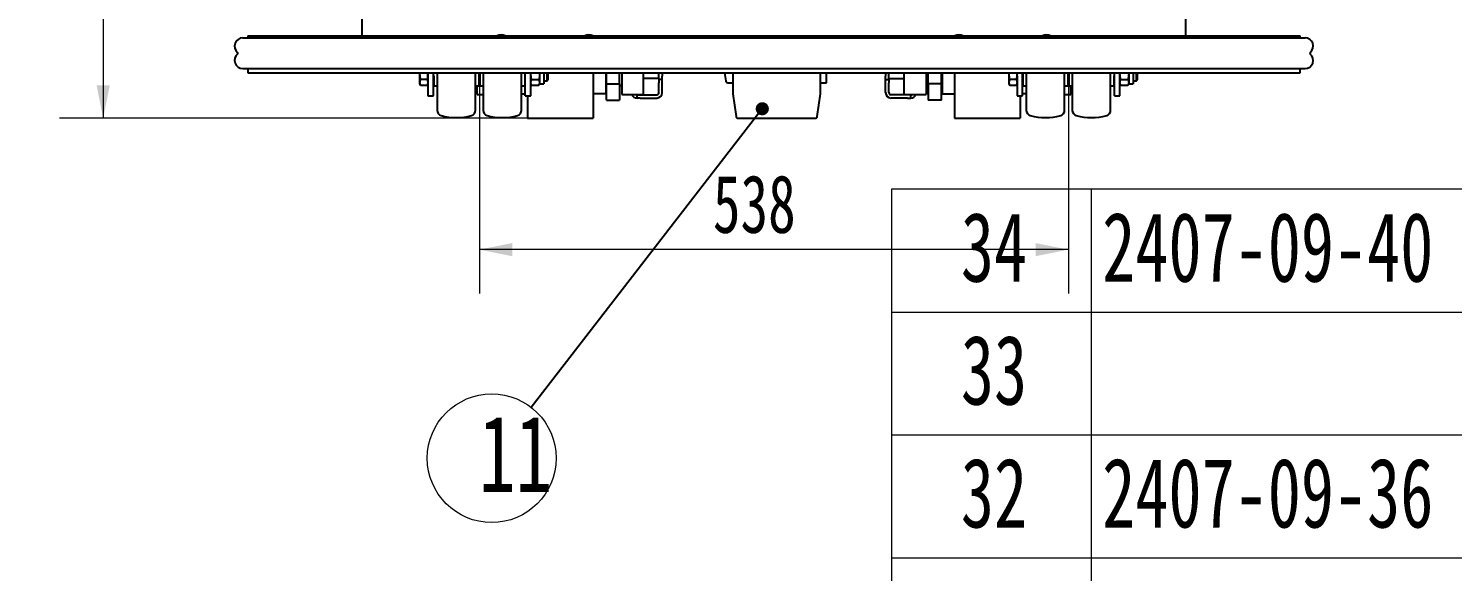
# Model space of a CAD drawing. Header units: millimetres. Extents: x -151 to 542, y -128 to 292.
# Drawn here: x 163.8 to 228.8, y 147.5 to 172.4 of the extents above; entities that cross this region are included whole.
import ezdxf

# ---------------------------------------------------------------- set-up
doc = ezdxf.new("R2010")
doc.units = ezdxf.units.MM
doc.styles.add('SLDTEXTSTYLE3', font='TXT', dxfattribs={"width": 0.7})
doc.dimstyles.new('SLDDIMSTYLE1', dxfattribs={"dimtxt": 2.857707, "dimasz": 1.5, "dimexe": 0, "dimexo": 0.0625, "dimgap": 0.714427, "dimtad": 1, "dimlfac": 20, "dimrnd": 1e-09, "dimzin": 12, "dimdsep": 46, "dimtxsty": 'SLDTEXTSTYLE3', "dimsah": 1, "dimcen": 0.09, "dimadec": 0, "dimazin": 3, "dimtfac": 1, "dimtofl": 0, "dimtmove": 0, "dimatfit": 3, "dimfxl": 1, "dimfrac": 2, "dimtolj": 1, "dimtzin": 12, "dimarcsym": 0})
doc.dimstyles.new('SLDDIMSTYLE2', dxfattribs={"dimtxt": 0.18, "dimasz": 0.6, "dimexe": 0, "dimexo": 0.0625, "dimgap": 0, "dimtad": 0, "dimtih": 1, "dimtoh": 1, "dimdec": 0, "dimrnd": 1e-09, "dimzin": 0, "dimdsep": 46, "dimtxsty": 'Standard', "dimblk1": 'DOT', "dimblk2": 'DOT', "dimsah": 1, "dimcen": 0.09, "dimadec": 0, "dimazin": 0, "dimtfac": 0.6, "dimtdec": 0, "dimtofl": 0, "dimtmove": 0, "dimatfit": 3, "dimldrblk": 'DOT', "dimfxl": 1, "dimfrac": 2, "dimtolj": 1, "dimtzin": 0, "dimarcsym": 0})
doc.dimstyles.new('SLDDIMSTYLE4', dxfattribs={"dimtxt": 2.857707, "dimasz": 1.5, "dimexe": 0, "dimexo": 0.0625, "dimgap": 0.714427, "dimtad": 1, "dimlfac": 20, "dimrnd": 1e-09, "dimzin": 4, "dimdsep": 46, "dimtxsty": 'SLDTEXTSTYLE3', "dimsah": 1, "dimcen": 0.09, "dimadec": 0, "dimazin": 1, "dimtfac": 1, "dimtofl": 0, "dimtmove": 0, "dimatfit": 3, "dimfxl": 1, "dimfrac": 2, "dimtolj": 1, "dimtzin": 12, "dimarcsym": 0})

# ---------------------------------------------------------------- blocks, each defined once
blk = doc.blocks.new('SW_TABLEANNOTATION_1')
at = {"color": 0, "linetype": 'Continuous', "lineweight": 0}
for p, q in [((0, 0), (0, -123.214)), ((103.465, 0), (0, 0)), ((9.115, 0), (9.115, -117.6)), ((0, -5.614), (103.465, -5.614)), ((0, -11.229), (103.465, -11.229)), ((0, -16.843), (103.465, -16.843))]:
    blk.add_line(p, q, dxfattribs=at)
at = {"color": 0, "linetype": 'Continuous', "lineweight": 0, "char_height": 3.175, "attachment_point": 1, "style": 'SLDTEXTSTYLE3'}
for s, insert in [('34', (3.164, -1.053)), ('2407-09-40', (9.615, -1.053)), ('33', (3.164, -6.668)), ('32', (3.164, -12.282)), ('2407-09-36', (9.615, -12.282))]:
    blk.add_mtext(s, dxfattribs=dict(at, insert=insert))
blk = doc.blocks.new('_D_6')
at = {"color": 7, "linetype": 'Continuous', "lineweight": 18}
for p, q in [((195.804, 263.618), (165.179, 263.618)), ((167.179, 263.618), (167.179, 168.248)), ((186.554, 168.248), (165.179, 168.248))]:
    blk.add_line(p, q, dxfattribs=at)
for points in [[(167.179, 263.618), (166.879, 262.118), (167.479, 262.118)], [(167.179, 168.248), (167.479, 169.748), (166.879, 169.748)]]:
    blk.add_solid(points, dxfattribs=at)
at = {"color": 7, "linetype": 'Continuous', "lineweight": 18, "insert": (163.768, 209.975), "char_height": 2.6458, "attachment_point": 1, "rotation": 90, "style": 'SLDTEXTSTYLE3'}
blk.add_mtext('1907.40', dxfattribs=at)
blk = doc.blocks.new('_D_7')
at = {"color": 7, "linetype": 'Continuous', "lineweight": 18}
for p, q in [((184.354, 169.743), (184.354, 160.248)), ((211.254, 169.743), (211.254, 160.248)), ((211.254, 162.248), (184.354, 162.248))]:
    blk.add_line(p, q, dxfattribs=at)
for points in [[(184.354, 162.248), (185.854, 161.948), (185.854, 162.548)], [(211.254, 162.248), (209.754, 162.548), (209.754, 161.948)]]:
    blk.add_solid(points, dxfattribs=at)
at = {"color": 7, "linetype": 'Continuous', "lineweight": 18, "insert": (195.019, 165.659), "char_height": 2.6458, "attachment_point": 1, "style": 'SLDTEXTSTYLE3'}
blk.add_mtext('538', dxfattribs=at)
blk = doc.blocks.new('SW_NOTE_18')
at = {"color": 0, "linetype": 'Continuous', "lineweight": 0}
blk.add_circle((-1.799, -2.325), 2.939, dxfattribs=at)
at = {"color": 0, "linetype": 'Continuous', "lineweight": 0, "insert": (-0.71, -0.367), "char_height": 3.5, "attachment_point": 2, "style": 'SLDTEXTSTYLE3'}
blk.add_mtext('11', dxfattribs=at)
blk = doc.blocks.new('_DOT')
at = {"color": 0, "linetype": 'ByBlock', "lineweight": -2}
blk.add_line((-0.5, 0), (-1, 0), dxfattribs=at)
at = {"color": 0, "linetype": 'ByBlock', "const_width": 0.5}
blk.add_lwpolyline([(-0.25, 0, 1), (0.25, 0, 1)], format="xyb", close=True, dxfattribs=at)

msp = doc.modelspace()

# ---------------------------------------------------------------- linework, layer by layer
at = {"color": 7, "linetype": 'Continuous', "lineweight": 25}
for p, q in [((179.00414, 172.02323), (179.00414, 174.62323)), ((216.60414, 174.62323), (216.60414, 172.02323)), ((173.55414, 171.92323), (179.30414, 171.92323)), ((173.77914, 172.02323), (173.77914, 171.92323)), ((173.77914, 172.02323), (179.30414, 172.02323)), ((179.30414, 172.02323), (216.30414, 172.02323)), ((179.30414, 171.92323), (216.30414, 171.92323)), ((216.30414, 172.02323), (221.82914, 172.02323)), ((216.30414, 171.92323), (222.05414, 171.92323)), ((221.82914, 171.92323), (221.82914, 172.02323)), ((173.55414, 170.52323), (179.30414, 170.52323)), ((173.77914, 170.52323), (173.77914, 170.32323)), ((179.30414, 170.52323), (216.30414, 170.52323)), ((216.30414, 170.52323), (222.05414, 170.52323)), ((221.82914, 170.32323), (221.82914, 170.52323)), ((173.77914, 170.32323), (179.30414, 170.32323)), ((179.30414, 170.32323), (216.30414, 170.32323)), ((181.63289, 170.32323), (181.62914, 170.27823)), ((181.62914, 170.32323), (181.62914, 170.27823)), ((181.62914, 170.27823), (181.62914, 169.88852)), ((181.62914, 169.88852), (181.62914, 169.82823)), ((181.62914, 169.82823), (181.66934, 169.75861)), ((181.96395, 170.01842), (181.66934, 170.01842)), ((181.66934, 169.75861), (181.96395, 169.75861)), ((181.96395, 169.75861), (182.00414, 169.82823)), ((182.0004, 170.32323), (182.00414, 170.27823)), ((182.00414, 170.19316), (182.00414, 170.32323)), ((182.00414, 170.19316), (182.00414, 169.27823)), ((182.25414, 170.19316), (182.25414, 170.32323)), ((182.25414, 169.27823), (182.25414, 170.19316)), ((182.25414, 169.74323), (182.26914, 169.72823)), ((182.26914, 170.18261), (182.26914, 169.72823)), ((182.26914, 169.72823), (182.41414, 169.72823)), ((182.41414, 169.72823), (182.42914, 169.74323)), ((184.17914, 169.74323), (184.19414, 169.72823)), ((184.19414, 169.72823), (184.33914, 169.72823)), ((184.25414, 169.34084), (184.25414, 169.72823)), ((184.33914, 170.27823), (184.33914, 170.32323)), ((184.33914, 169.72823), (184.33914, 170.27823)), ((184.33914, 169.72823), (184.35414, 169.74323)), ((184.35414, 169.74323), (184.35414, 170.32323)), ((184.35414, 169.74323), (184.36914, 169.72823)), ((184.36914, 170.32323), (184.36914, 169.72823)), ((184.36914, 169.72823), (184.51414, 169.72823)), ((184.51414, 169.72823), (184.52914, 169.74323)), ((186.27914, 169.74323), (186.29414, 169.72823)), ((186.29414, 169.72823), (186.43914, 169.72823)), ((186.43914, 169.72823), (186.43914, 170.18392)), ((186.43914, 169.72823), (186.45414, 169.74323)), ((186.45414, 170.19316), (186.45414, 170.32323)), ((186.45414, 169.27823), (186.45414, 170.19316)), ((186.70414, 170.19316), (186.70414, 170.32323)), ((186.70414, 170.27823), (186.70782, 170.32323)), ((186.70414, 169.27823), (186.70414, 170.19316)), ((186.70414, 169.82823), (186.74434, 169.75861)), ((186.74434, 170.01842), (187.06395, 170.01842)), ((186.74434, 169.75861), (187.06395, 169.75861)), ((187.06395, 169.75861), (187.10414, 169.82823)), ((187.1004, 170.32323), (187.10414, 170.27823)), ((187.10414, 170.32323), (187.10414, 170.27823)), ((187.10414, 170.27823), (187.10414, 169.88852)), ((187.10414, 169.88852), (187.10414, 169.82823)), ((187.10414, 169.82823), (187.30414, 169.82823)), ((187.30414, 170.32323), (187.30414, 169.82823)), ((187.30414, 169.96073), (187.45414, 169.96073)), ((187.45414, 170.27823), (187.45414, 170.32323)), ((187.45414, 169.96073), (187.45414, 170.27823)), ((187.45414, 169.96073), (187.50414, 170.01073)), ((187.50414, 170.01073), (187.50414, 170.32323)), ((189.55414, 170.32323), (189.55414, 168.24823)), ((190.12914, 170.32323), (190.12914, 169.37323)), ((190.12914, 169.74823), (190.15414, 169.74823)), ((190.15414, 169.82323), (190.15414, 170.32323)), ((190.15414, 169.82323), (190.75414, 169.82323)), ((190.15414, 169.07323), (190.15414, 169.82323)), ((190.75414, 169.82323), (190.75414, 170.32323)), ((190.75414, 169.82323), (190.75414, 169.07323)), ((190.75414, 169.74823), (190.85414, 169.74823)), ((190.85414, 170.32323), (190.85414, 169.34084)), ((191.85414, 170.07323), (191.85414, 170.32323)), ((192.55414, 170.07323), (191.85414, 170.07323)), ((191.85414, 169.34084), (191.85414, 170.07323)), ((192.55414, 170.07323), (192.55414, 170.32323)), ((192.55414, 170.07323), (192.55414, 170.02323)), ((192.70414, 170.02323), (192.55414, 170.02323)), ((192.55414, 170.02323), (192.55414, 169.87323)), ((192.55414, 169.42323), (192.55414, 169.87323)), ((192.70414, 170.32323), (192.70414, 170.17323)), ((192.70414, 170.02323), (192.70414, 170.17323)), ((192.70414, 169.87323), (192.70414, 170.02323)), ((192.70414, 169.42323), (192.70414, 169.87323)), ((195.55171, 170.32323), (195.60286, 169.95931)), ((195.70188, 169.87323), (195.92914, 169.87323)), ((195.92914, 170.32323), (195.92914, 169.37323)), ((199.92914, 169.37323), (199.92914, 170.32323)), ((199.92914, 169.87323), (200.20414, 169.87323)), ((200.20414, 169.87323), (200.20414, 170.32323)), ((202.90414, 170.32323), (202.90414, 170.17323)), ((202.90414, 170.02323), (202.90414, 170.17323)), ((202.90414, 169.87323), (202.90414, 170.02323)), ((202.90414, 170.02323), (203.05414, 170.02323)), ((202.90414, 169.42323), (202.90414, 169.87323)), ((203.05414, 170.07323), (203.05414, 170.32323)), ((203.05414, 170.07323), (203.05414, 170.02323)), ((203.05414, 170.07323), (203.75414, 170.07323)), ((203.05414, 170.02323), (203.05414, 169.87323)), ((203.05414, 169.42323), (203.05414, 169.87323)), ((203.75414, 170.07323), (203.75414, 170.32323)), ((203.75414, 169.34084), (203.75414, 170.07323)), ((204.75414, 170.32323), (204.75414, 169.34084)), ((204.75414, 169.74823), (204.85414, 169.74823)), ((204.85414, 169.82323), (204.85414, 170.32323)), ((205.45414, 169.82323), (204.85414, 169.82323)), ((204.85414, 169.82323), (204.85414, 169.07323)), ((205.45414, 169.82323), (205.45414, 170.32323)), ((205.45414, 169.07323), (205.45414, 169.82323)), ((205.45414, 169.74823), (205.47914, 169.74823)), ((205.47914, 170.32323), (205.47914, 169.37323)), ((206.05414, 170.32323), (206.05414, 168.24823)), ((208.53289, 170.32323), (208.52914, 170.27823)), ((208.52914, 170.32323), (208.52914, 170.27823)), ((208.52914, 170.27823), (208.52914, 169.88852)), ((208.52914, 169.88852), (208.52914, 169.82823)), ((208.52914, 169.82823), (208.56934, 169.75861)), ((208.86395, 170.01842), (208.56934, 170.01842)), ((208.56934, 169.75861), (208.86395, 169.75861)), ((208.86395, 169.75861), (208.90414, 169.82823)), ((208.9004, 170.32323), (208.90414, 170.27823)), ((208.90414, 170.19316), (208.90414, 170.32323)), ((208.90414, 170.19316), (208.90414, 169.27823)), ((209.15414, 170.19316), (209.15414, 170.32323)), ((209.15414, 169.27823), (209.15414, 170.19316)), ((209.15414, 169.74323), (209.16914, 169.72823)), ((209.16914, 170.32323), (209.16914, 169.72823)), ((209.16914, 169.72823), (209.31414, 169.72823)), ((209.31414, 169.72823), (209.32914, 169.74323)), ((211.07914, 169.74323), (211.09414, 169.72823)), ((211.09414, 169.72823), (211.23914, 169.72823)), ((211.23914, 170.27823), (211.23914, 170.32323)), ((211.23914, 169.72823), (211.23914, 170.27823)), ((211.23914, 169.72823), (211.25414, 169.74323)), ((211.25414, 169.74323), (211.25414, 170.32323)), ((211.25414, 169.74323), (211.26914, 169.72823)), ((211.26914, 170.32323), (211.26914, 169.72823)), ((211.26914, 169.72823), (211.41414, 169.72823)), ((211.35414, 169.34084), (211.35414, 169.72823)), ((211.41414, 169.72823), (211.42914, 169.74323)), ((213.17914, 169.74323), (213.19414, 169.72823)), ((213.19414, 169.72823), (213.33914, 169.72823)), ((213.33914, 169.72823), (213.33914, 170.18392)), ((213.33914, 169.72823), (213.35414, 169.74323)), ((213.35414, 170.19316), (213.35414, 170.32323)), ((213.35414, 169.27823), (213.35414, 170.19316)), ((213.60414, 170.19316), (213.60414, 170.32323)), ((213.60414, 170.27823), (213.60782, 170.32323)), ((213.60414, 169.27823), (213.60414, 170.19316)), ((213.60414, 169.82823), (213.64434, 169.75861)), ((213.64434, 170.01842), (213.96395, 170.01842)), ((213.64434, 169.75861), (213.96395, 169.75861)), ((213.96395, 169.75861), (214.00414, 169.82823)), ((214.0004, 170.32323), (214.00414, 170.27823)), ((214.00414, 170.32323), (214.00414, 170.27823)), ((214.00414, 170.27823), (214.00414, 169.88852)), ((214.00414, 169.88852), (214.00414, 169.82823)), ((214.00414, 169.82823), (214.20414, 169.82823)), ((214.20414, 170.32323), (214.20414, 169.82823)), ((214.20414, 169.96073), (214.35414, 169.96073)), ((214.35414, 170.27823), (214.35414, 170.32323)), ((214.35414, 169.96073), (214.35414, 170.27823)), ((214.35414, 169.96073), (214.40414, 170.01073)), ((214.40414, 170.01073), (214.40414, 170.32323)), ((216.30414, 170.32323), (221.82914, 170.32323)), ((182.00414, 169.27823), (182.25414, 169.27823)), ((184.25414, 169.34084), (184.52914, 169.34084)), ((186.27914, 169.37323), (186.45414, 169.37323)), ((186.45414, 169.27823), (186.70414, 169.27823)), ((186.55414, 169.27823), (186.55414, 168.24823)), ((190.12914, 169.37323), (189.55414, 169.37323)), ((190.12914, 169.47089), (190.15414, 169.46486)), ((190.15414, 169.07323), (190.75414, 169.07323)), ((190.85414, 169.34084), (191.85414, 169.34084)), ((191.55414, 169.17323), (191.55414, 169.32323)), ((191.55414, 169.32323), (191.70414, 169.32323)), ((191.70414, 169.17323), (191.55414, 169.17323)), ((191.70414, 169.32323), (192.45414, 169.32323)), ((191.70414, 169.17323), (192.45414, 169.17323)), ((195.92914, 169.37323), (196.07515, 168.33431)), ((199.78313, 168.33431), (199.92914, 169.37323)), ((203.90414, 169.32323), (203.15414, 169.32323)), ((203.90414, 169.17323), (203.15414, 169.17323)), ((203.75414, 169.34084), (204.75414, 169.34084)), ((204.05414, 169.32323), (203.90414, 169.32323)), ((203.90414, 169.17323), (204.05414, 169.17323)), ((204.05414, 169.17323), (204.05414, 169.32323)), ((205.45414, 169.07323), (204.85414, 169.07323)), ((205.47914, 169.47089), (205.45414, 169.46486)), ((205.47914, 169.37323), (206.05414, 169.37323)), ((208.90414, 169.27823), (209.15414, 169.27823)), ((209.05414, 169.27823), (209.05414, 168.24823)), ((209.32914, 169.37323), (209.15414, 169.37323)), ((211.07914, 169.34084), (211.35414, 169.34084)), ((213.35414, 169.27823), (213.60414, 169.27823)), ((186.55414, 168.24823), (189.55414, 168.24823)), ((196.17418, 168.24823), (199.68411, 168.24823)), ((206.05414, 168.24823), (209.05414, 168.24823))]:
    msp.add_line(p, q, dxfattribs=at)
for centre, radius, start, end in [((173.55414, 171.54823), 0.375, 90, 229.8808331), ((185.35414, 171.62323), 0.44, 65.3800227, 114.6199773), ((189.35414, 171.62323), 0.44, 65.3800227, 114.6199773), ((206.25414, 171.62323), 0.44, 65.3800227, 114.6199773), ((210.25414, 171.62323), 0.44, 65.3800227, 114.6199773), ((222.05414, 171.54823), 0.375, 310.1191669, 90), ((173.55414, 170.89823), 0.375, 130.1191669, 270), ((173.28028, 171.22323), 0.05, 310.1191669, 49.8808331), ((222.05414, 170.89823), 0.375, 270, 49.8808331), ((222.32801, 171.22323), 0.05, 130.1191669, 229.8808331), ((195.70188, 169.97323), 0.1, 188, 270), ((200.15414, 170.38395), 0.1, 300, 322.6090067), ((191.55414, 169.42323), 0.25, 199.2427043, 270), ((191.55414, 169.42323), 0.1, 235.4797619, 270), ((192.45414, 169.42323), 0.1, 270, 0), ((192.45414, 169.42323), 0.25, 270, 0), ((203.15414, 169.42323), 0.25, 180, 270), ((203.15414, 169.42323), 0.1, 180, 270), ((204.05414, 169.42323), 0.25, 270, 340.7572957), ((204.05414, 169.42323), 0.1, 270, 304.5202381), ((182.67914, 168.61678), 0.25, 180, 253.8723798), ((183.92914, 168.61678), 0.25, 286.1276202, 0), ((184.77914, 168.61678), 0.25, 180, 253.8723798), ((186.02914, 168.61678), 0.25, 286.1276202, 0), ((209.57914, 168.61678), 0.25, 180, 253.8723798), ((210.82914, 168.61678), 0.25, 286.1276202, 0), ((211.67914, 168.61678), 0.25, 180, 253.8723798), ((212.92914, 168.61678), 0.25, 286.1276202, 0), ((183.30414, 170.77823), 2.5, 253.8723798, 286.1276202), ((185.40414, 170.77823), 2.5, 253.8723798, 286.1276202), ((196.17418, 168.34823), 0.1, 188, 270), ((199.68411, 168.34823), 0.1, 270, 352), ((210.20414, 170.77823), 2.5, 253.8723798, 286.1276202), ((212.30414, 170.77823), 2.5, 253.8723798, 286.1276202)]:
    msp.add_arc(centre, radius, start, end, dxfattribs=at)
for points, knots in [([(181.62914, 170.27823), (181.63117, 170.23469), (181.63527, 170.14666), (181.6579, 170.06148), (181.66934, 170.01842)], [0, 0, 0, 0, 0.49451073, 1, 1, 1, 1]), ([(181.66934, 170.01842), (181.6581, 169.99732), (181.63543, 169.95474), (181.63125, 169.91073), (181.62914, 169.88852)], [0, 0, 0, 0, 0.49545797, 1, 1, 1, 1]), ([(181.62914, 169.88852), (181.63117, 169.86675), (181.63527, 169.82273), (181.6579, 169.78014), (181.66934, 169.75861)], [0, 0, 0, 0, 0.494510734, 1, 1, 1, 1]), ([(182.00414, 170.27823), (182.00212, 170.23469), (181.99802, 170.14666), (181.97539, 170.06148), (181.96395, 170.01842)], [0, 0, 0, 0, 0.49451072, 1, 1, 1, 1]), ([(181.96395, 170.01842), (181.97519, 169.99732), (181.99786, 169.95474), (182.00204, 169.91073), (182.00414, 169.88852)], [0, 0, 0, 0, 0.49545796, 1, 1, 1, 1]), ([(182.00414, 169.88852), (182.00212, 169.86675), (181.99802, 169.82273), (181.97539, 169.78014), (181.96395, 169.75861)], [0, 0, 0, 0, 0.49451072, 1, 1, 1, 1]), ([(182.42914, 170.32323), (182.42914, 170.30823), (182.42914, 170.22588), (182.42914, 170.07345), (182.42914, 169.86791), (182.42914, 169.67983), (182.42914, 169.51264), (182.42914, 169.36649), (182.42914, 169.22877), (182.42914, 169.10133), (182.42914, 168.98631), (182.42914, 168.88584), (182.42914, 168.80046), (182.42914, 168.72427), (182.42914, 168.66388), (182.42914, 168.624), (182.42914, 168.61916), (182.42914, 168.61678)], [0, 0, 0, 0, 0.01699033, 0.093305576, 0.171982745, 0.252864837, 0.316104622, 0.379334485, 0.443919896, 0.508495173, 0.573080584, 0.637655861, 0.700895645, 0.764125507, 0.84501639, 0.923691435, 1, 1, 1, 1]), ([(184.17914, 168.61678), (184.17914, 168.61916), (184.17914, 168.624), (184.17914, 168.66388), (184.17914, 168.72427), (184.17914, 168.80046), (184.17914, 168.88584), (184.17914, 168.98631), (184.17914, 169.10133), (184.17914, 169.22877), (184.17914, 169.36649), (184.17914, 169.51264), (184.17914, 169.67983), (184.17914, 169.86791), (184.17914, 170.07345), (184.17914, 170.22588), (184.17914, 170.30823), (184.17914, 170.32323)], [0, 0, 0, 0, 0.07630857, 0.15498361, 0.23587449, 0.29910435, 0.36234414, 0.42691942, 0.49150483, 0.5560801, 0.62066552, 0.68389538, 0.74713516, 0.82801726, 0.90669442, 0.98300967, 1, 1, 1, 1]), ([(184.52914, 170.32323), (184.52914, 170.30823), (184.52914, 170.22589), (184.52914, 170.07346), (184.52914, 169.86793), (184.52914, 169.67985), (184.52914, 169.51265), (184.52914, 169.36651), (184.52914, 169.22878), (184.52914, 169.10134), (184.52914, 168.98632), (184.52914, 168.88585), (184.52914, 168.80046), (184.52914, 168.72427), (184.52914, 168.66389), (184.52914, 168.624), (184.52914, 168.61916), (184.52914, 168.61678)], [0, 0, 0, 0, 0.01699033, 0.09329667, 0.17197395, 0.25286483, 0.31609469, 0.37933447, 0.44390975, 0.50849516, 0.57307043, 0.63765584, 0.7008857, 0.76412548, 0.84500757, 0.92368698, 1, 1, 1, 1]), ([(186.27914, 168.61678), (186.27914, 168.61916), (186.27914, 168.624), (186.27914, 168.66389), (186.27914, 168.72427), (186.27914, 168.80046), (186.27914, 168.88585), (186.27914, 168.98632), (186.27914, 169.10134), (186.27914, 169.22878), (186.27914, 169.36651), (186.27914, 169.51265), (186.27914, 169.67985), (186.27914, 169.86793), (186.27914, 170.07346), (186.27914, 170.22589), (186.27914, 170.30823), (186.27914, 170.32323)], [0, 0, 0, 0, 0.07631302, 0.15499243, 0.23587452, 0.2991143, 0.36234416, 0.42692957, 0.49150484, 0.55609025, 0.62066553, 0.68390531, 0.74713517, 0.82802605, 0.90670333, 0.98300967, 1, 1, 1, 1]), ([(186.74434, 170.01842), (186.7331, 170.06061), (186.71043, 170.14578), (186.70625, 170.23381), (186.70414, 170.27823)], [0, 0, 0, 0, 0.49545796, 1, 1, 1, 1]), ([(186.70414, 169.88852), (186.70617, 169.91028), (186.71027, 169.9543), (186.7329, 169.99689), (186.74434, 170.01842)], [0, 0, 0, 0, 0.49451072, 1, 1, 1, 1]), ([(186.74434, 169.75861), (186.7331, 169.77971), (186.71043, 169.82229), (186.70625, 169.86631), (186.70414, 169.88852)], [0, 0, 0, 0, 0.49545796, 1, 1, 1, 1]), ([(187.10414, 170.27823), (187.10212, 170.23469), (187.09802, 170.14666), (187.07539, 170.06148), (187.06395, 170.01842)], [0, 0, 0, 0, 0.49451072, 1, 1, 1, 1]), ([(187.06395, 170.01842), (187.07519, 169.99732), (187.09786, 169.95474), (187.10204, 169.91073), (187.10414, 169.88852)], [0, 0, 0, 0, 0.49545796, 1, 1, 1, 1]), ([(187.10414, 169.88852), (187.10212, 169.86675), (187.09802, 169.82273), (187.07539, 169.78014), (187.06395, 169.75861)], [0, 0, 0, 0, 0.49451072, 1, 1, 1, 1]), ([(208.52914, 170.27823), (208.53117, 170.23469), (208.53527, 170.14666), (208.5579, 170.06148), (208.56934, 170.01842)], [0, 0, 0, 0, 0.49451073, 1, 1, 1, 1]), ([(208.56934, 170.01842), (208.5581, 169.99732), (208.53543, 169.95474), (208.53125, 169.91073), (208.52914, 169.88852)], [0, 0, 0, 0, 0.49545797, 1, 1, 1, 1]), ([(208.52914, 169.88852), (208.53117, 169.86675), (208.53527, 169.82273), (208.5579, 169.78014), (208.56934, 169.75861)], [0, 0, 0, 0, 0.494510734, 1, 1, 1, 1]), ([(208.90414, 170.27823), (208.90212, 170.23469), (208.89802, 170.14666), (208.87539, 170.06148), (208.86395, 170.01842)], [0, 0, 0, 0, 0.49451072, 1, 1, 1, 1]), ([(208.86395, 170.01842), (208.87519, 169.99732), (208.89786, 169.95474), (208.90204, 169.91073), (208.90414, 169.88852)], [0, 0, 0, 0, 0.49545796, 1, 1, 1, 1]), ([(208.90414, 169.88852), (208.90212, 169.86675), (208.89802, 169.82273), (208.87539, 169.78014), (208.86395, 169.75861)], [0, 0, 0, 0, 0.49451072, 1, 1, 1, 1]), ([(209.32914, 170.32323), (209.32914, 170.30823), (209.32914, 170.22588), (209.32914, 170.07345), (209.32914, 169.86791), (209.32914, 169.67983), (209.32914, 169.51264), (209.32914, 169.36649), (209.32914, 169.22877), (209.32914, 169.10133), (209.32914, 168.98631), (209.32914, 168.88584), (209.32914, 168.80046), (209.32914, 168.72427), (209.32914, 168.66388), (209.32914, 168.624), (209.32914, 168.61916), (209.32914, 168.61678)], [0, 0, 0, 0, 0.01699033, 0.093305576, 0.171982745, 0.252864837, 0.316104622, 0.379334485, 0.443919896, 0.508495173, 0.573080584, 0.637655861, 0.700895645, 0.764125507, 0.84501639, 0.923691435, 1, 1, 1, 1]), ([(211.07914, 168.61678), (211.07914, 168.61916), (211.07914, 168.624), (211.07914, 168.66388), (211.07914, 168.72427), (211.07914, 168.80046), (211.07914, 168.88584), (211.07914, 168.98631), (211.07914, 169.10133), (211.07914, 169.22877), (211.07914, 169.36649), (211.07914, 169.51264), (211.07914, 169.67983), (211.07914, 169.86791), (211.07914, 170.07345), (211.07914, 170.22588), (211.07914, 170.30823), (211.07914, 170.32323)], [0, 0, 0, 0, 0.07630857, 0.15498361, 0.23587449, 0.29910435, 0.36234414, 0.42691942, 0.49150483, 0.5560801, 0.62066552, 0.68389538, 0.74713516, 0.82801726, 0.90669442, 0.98300967, 1, 1, 1, 1]), ([(211.42914, 170.32323), (211.42914, 170.30823), (211.42914, 170.22589), (211.42914, 170.07346), (211.42914, 169.86793), (211.42914, 169.67985), (211.42914, 169.51265), (211.42914, 169.36651), (211.42914, 169.22878), (211.42914, 169.10134), (211.42914, 168.98632), (211.42914, 168.88585), (211.42914, 168.80046), (211.42914, 168.72427), (211.42914, 168.66389), (211.42914, 168.624), (211.42914, 168.61916), (211.42914, 168.61678)], [0, 0, 0, 0, 0.01699033, 0.09329667, 0.17197395, 0.25286483, 0.31609469, 0.37933447, 0.44390975, 0.50849516, 0.57307043, 0.63765584, 0.7008857, 0.76412548, 0.84500757, 0.92368698, 1, 1, 1, 1]), ([(213.17914, 168.61678), (213.17914, 168.61916), (213.17914, 168.624), (213.17914, 168.66389), (213.17914, 168.72427), (213.17914, 168.80046), (213.17914, 168.88585), (213.17914, 168.98632), (213.17914, 169.10134), (213.17914, 169.22878), (213.17914, 169.36651), (213.17914, 169.51265), (213.17914, 169.67985), (213.17914, 169.86793), (213.17914, 170.07346), (213.17914, 170.22589), (213.17914, 170.30823), (213.17914, 170.32323)], [0, 0, 0, 0, 0.07631302, 0.15499243, 0.23587452, 0.2991143, 0.36234416, 0.42692957, 0.49150484, 0.55609025, 0.62066553, 0.68390531, 0.74713517, 0.82802605, 0.90670333, 0.98300967, 1, 1, 1, 1]), ([(213.64434, 170.01842), (213.6331, 170.06061), (213.61043, 170.14578), (213.60625, 170.23381), (213.60414, 170.27823)], [0, 0, 0, 0, 0.49545796, 1, 1, 1, 1]), ([(213.60414, 169.88852), (213.60617, 169.91028), (213.61027, 169.9543), (213.6329, 169.99689), (213.64434, 170.01842)], [0, 0, 0, 0, 0.49451072, 1, 1, 1, 1]), ([(213.64434, 169.75861), (213.6331, 169.77971), (213.61043, 169.82229), (213.60625, 169.86631), (213.60414, 169.88852)], [0, 0, 0, 0, 0.49545796, 1, 1, 1, 1]), ([(214.00414, 170.27823), (214.00212, 170.23469), (213.99802, 170.14666), (213.97539, 170.06148), (213.96395, 170.01842)], [0, 0, 0, 0, 0.49451072, 1, 1, 1, 1]), ([(213.96395, 170.01842), (213.97519, 169.99732), (213.99786, 169.95474), (214.00204, 169.91073), (214.00414, 169.88852)], [0, 0, 0, 0, 0.49545796, 1, 1, 1, 1]), ([(214.00414, 169.88852), (214.00212, 169.86675), (213.99802, 169.82273), (213.97539, 169.78014), (213.96395, 169.75861)], [0, 0, 0, 0, 0.49451072, 1, 1, 1, 1])]:
    msp.add_open_spline(points, degree=3, knots=knots, dxfattribs=at)

# ---------------------------------------------------------------- block references
at = {"color": 7, "linetype": 'Continuous', "lineweight": 0}
for name, p in [('SW_TABLEANNOTATION_1', (203.17834, 165.00866)), ('SW_NOTE_18', (186.71718, 155.04208))]:
    msp.add_blockref(name, p, dxfattribs=at)

# ---------------------------------------------------------------- dimensions: what is measured, and where the dimension line sits
at = {"color": 7, "linetype": 'Continuous', "lineweight": 18}
dim = msp.add_linear_dim(base=(167.17914, 168.24823), p1=(195.80414, 263.61823), p2=(186.55414, 168.24823), angle=90, dimstyle='SLDDIMSTYLE4', dxfattribs=at)
dim.commit()
dim.dimension.update_dxf_attribs({"geometry": '_D_6', "text_midpoint": (167.17914, 215.93323), "dimtype": 160})
dim = msp.add_linear_dim(base=(184.35414, 162.24823), p1=(211.25414, 169.74323), p2=(184.35414, 169.74323), dimstyle='SLDDIMSTYLE1', dxfattribs=at)
dim.commit()
dim.dimension.update_dxf_attribs({"geometry": '_D_7', "text_midpoint": (197.80414, 162.24823), "dimtype": 160})

# ---------------------------------------------------------------- leaders
at = {"color": 7, "linetype": 'Continuous', "lineweight": 0}
msp.add_leader([(197.27297, 168.68464), (186.71718, 155.04208)], dimstyle='SLDDIMSTYLE2', dxfattribs=at)

doc.saveas('drawing.dxf')
